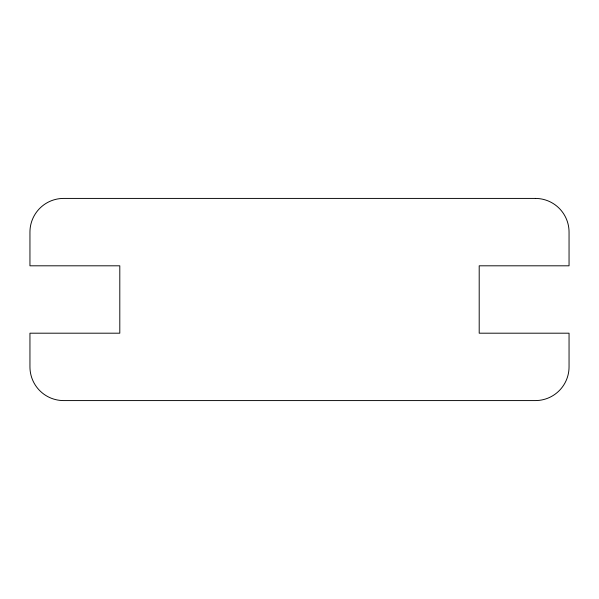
<?xml version="1.0" encoding="UTF-8"?>
<svg xmlns="http://www.w3.org/2000/svg" width="599" height="599" viewBox="0 0 599 599"><rect width="100%" height="100%" fill="white"/><g stroke="black" fill="none" stroke-linecap="round" stroke-linejoin="round"><path stroke-width="0.9" d="M535.356 198.419L63.644 198.419A33.694 33.694 0 0 0 29.95 232.113L29.95 265.806L119.8 265.806L119.8 333.194L29.95 333.194L29.95 366.887A33.694 33.694 0 0 0 63.644 400.581L535.356 400.581A33.694 33.694 0 0 0 569.05 366.887L569.05 333.194L479.2 333.194L479.2 265.806L569.05 265.806L569.05 232.113A33.694 33.694 0 0 0 535.356 198.419"/></g></svg>
